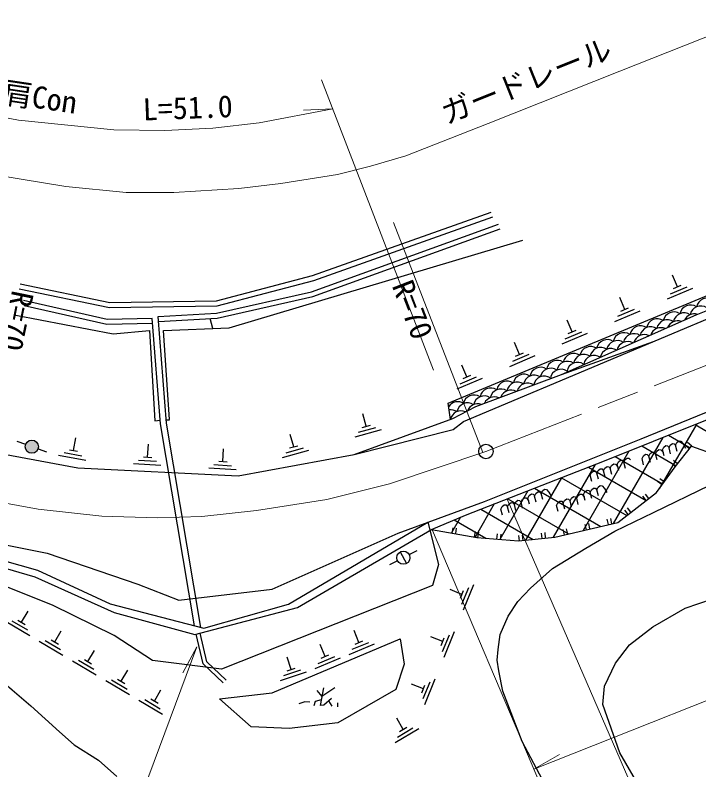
# Model space of a CAD drawing. Units: millimetres at full size, sheet at 1:1000; details may follow other scales. Extents: x 40000 to 680000, y 20000 to 380000.
# Drawn here: x 427703 to 484565, y 258970 to 321695 of the extents above; entities that cross this region are included whole.
import ezdxf
from ezdxf.enums import TextEntityAlignment as Align

# ---------------------------------------------------------------- set-up
doc = ezdxf.new("R2010")
doc.units = ezdxf.units.MM
doc.header["$LTSCALE"] = 1000
doc.linetypes.add('CHAIN', pattern=[18.5, 12, -1.5, 3.5, -1.5])
for name, color, linetype, lineweight in [('M-BGD', 7, 'Continuous', 25), ('M-BMK', 2, 'CHAIN', 13), ('M-BMK-SRVR', 3, 'Continuous', 25), ('M-STR-HTXT', 7, 'Continuous', 13)]:
    doc.layers.add(name, color=color, linetype=linetype, lineweight=lineweight)
doc.styles.add('ＭＳ ゴシック', font='')
doc.styles.get('ＭＳ ゴシック').set_extended_font_data('MS Gothic')

msp = doc.modelspace()

# ---------------------------------------------------------------- hatches: boundary and pattern name
at = {"layer": 'M-BGD'}
msp.add_hatch(color=256, dxfattribs=at).paths.add_polyline_path([(429619, 285643, -1), (428583, 286013, -1)])

# ---------------------------------------------------------------- linework, layer by layer
for p, q in [((463723, 289436), (497915, 303649)), ((482777, 299105), (482356, 300090)), ((482455, 298968), (483099, 299243)), ((481961, 298104), (484065, 299003)), ((482208, 298536), (483582, 299123)), ((478401, 297236), (477980, 298220)), ((478079, 297098), (478722, 297373)), ((477584, 296235), (479688, 297133)), ((477832, 296667), (479205, 297253)), ((444159, 295653), (443927, 296470)), ((474024, 295366), (473604, 296351)), ((473702, 295229), (474346, 295504)), ((473208, 294365), (475312, 295264)), ((473455, 294797), (474829, 295384)), ((469648, 293497), (469227, 294482)), ((473128, 291815), (480796, 294582)), ((469326, 293360), (469970, 293635)), ((468832, 292496), (470936, 293395)), ((469079, 292928), (470453, 293515)), ((465272, 291628), (464851, 292612)), ((464950, 291490), (465594, 291765)), ((464455, 290627), (466559, 291525)), ((464703, 291058), (466076, 291645)), ((463899, 288088), (463723, 289436)), ((456908, 287523), (456617, 288553)), ((439317, 287990), (439779, 288022)), ((440285, 288057), (440542, 288074)), ((456270, 287031), (457708, 287437)), ((456571, 287428), (457244, 287618)), ((484382, 287725), (481298, 282382)), ((484243, 287669), (488836, 285017)), ((450872, 285819), (450581, 286850)), ((455970, 286635), (458171, 287256)), ((482030, 286782), (483845, 285733)), ((428583, 286013), (427876, 286265)), ((432560, 285508), (432757, 286561)), ((438723, 284962), (438786, 286031)), ((481565, 286595), (477439, 279448)), ((483967, 285886), (483616, 286167)), ((429619, 285643), (430325, 285391)), ((432216, 285573), (432904, 285444)), ((444984, 284593), (445047, 285662)), ((449934, 284931), (452135, 285553)), ((450234, 285328), (451672, 285733)), ((450535, 285724), (451208, 285914)), ((478748, 285466), (474938, 278867)), ((479817, 285894), (482664, 284251)), ((483780, 285652), (483429, 285932)), ((431326, 285129), (433575, 284708)), ((431771, 285351), (433240, 285076)), ((438374, 284983), (439073, 284942)), ((477604, 285007), (481550, 282729)), ((437546, 284430), (439830, 284296)), ((437960, 284707), (439452, 284619)), ((444221, 284338), (445712, 284250)), ((444635, 284614), (445334, 284573)), ((475937, 284346), (472448, 278304)), ((482607, 284180), (482255, 284460)), ((482794, 284414), (482442, 284695)), ((443807, 284062), (446091, 283927)), ((475377, 284127), (480175, 281357)), ((473140, 283253), (470142, 278060)), ((473141, 283253), (478573, 280117)), ((481498, 282658), (481134, 282923)), ((481675, 282900), (481311, 283165)), ((470905, 282379), (476400, 279207)), ((470345, 282161), (468017, 278129)), ((480168, 281352), (479892, 281708)), ((480405, 281535), (480130, 281891)), ((467554, 281077), (465959, 278314)), ((468663, 281508), (473727, 278585)), ((466422, 280637), (470770, 278127)), ((478679, 280199), (478404, 280555)), ((478916, 280383), (478641, 280739)), ((464753, 279976), (463995, 278664)), ((477043, 279356), (476941, 279795)), ((477335, 279424), (477233, 279863)), ((464212, 279748), (466847, 278227)), ((475210, 278930), (475108, 279368)), ((475502, 278998), (475400, 279436)), ((464045, 278655), (464124, 279098)), ((464340, 278602), (464419, 279045)), ((465898, 278325), (465977, 278768)), ((466194, 278272), (466273, 278715)), ((467772, 278149), (467810, 278598)), ((468071, 278124), (468109, 278573)), ((471520, 278206), (471473, 278653)), ((471819, 278237), (471771, 278685)), ((473376, 278503), (473274, 278941)), ((473668, 278571), (473566, 279009)), ((469648, 278008), (469601, 278456)), ((469946, 278040), (469899, 278487)), ((459735, 277091), (460243, 276116)), ((460477, 276858), (461142, 277204)), ((459501, 276349), (458836, 276003)), ((464860, 272749), (465425, 274132)), ((464988, 272268), (465853, 274386)), ((464865, 273554), (463874, 273959)), ((464733, 273230), (464997, 273878)), ((428241, 271240), (428786, 272161)), ((426951, 271307), (428919, 270141)), ((427445, 271363), (428730, 270601)), ((427940, 271419), (428542, 271062)), ((431002, 269604), (431548, 270525)), ((456300, 269559), (455890, 270548)), ((463382, 268342), (464248, 270459)), ((430207, 269726), (431492, 268965)), ((430701, 269782), (431303, 269425)), ((463260, 269627), (462269, 270033)), ((463127, 269303), (463392, 269951)), ((463255, 268823), (463820, 270205)), ((429712, 269671), (431681, 268504)), ((453481, 268390), (453070, 269378)), ((455473, 268567), (457587, 269443)), ((455725, 268996), (457105, 269568)), ((455977, 269425), (456623, 269693)), ((433764, 267967), (434310, 268888)), ((453157, 268255), (453804, 268524)), ((432474, 268034), (434442, 266868)), ((432968, 268090), (434254, 267329)), ((433463, 268146), (434065, 267789)), ((450668, 267324), (450330, 268340)), ((452654, 267397), (454767, 268274)), ((452906, 267826), (454286, 268399)), ((436526, 266331), (437071, 267252)), ((450054, 266803), (451472, 267276)), ((450336, 267213), (451000, 267435)), ((449773, 266393), (451943, 267116)), ((435236, 266398), (437204, 265232)), ((435730, 266454), (437015, 265692)), ((436224, 266509), (436827, 266153)), ((461654, 265701), (460663, 266106)), ((461522, 265377), (461787, 266025)), ((461649, 264896), (462215, 266279)), ((461777, 264415), (462643, 266532)), ((439287, 264695), (439833, 265616)), ((452794, 265563), (453204, 265061)), ((453346, 265796), (453062, 264326)), ((454282, 265796), (453204, 265061)), ((437997, 264762), (439965, 263595)), ((438492, 264817), (439777, 264056)), ((438986, 264873), (439588, 264516)), ((453773, 264705), (454033, 264254)), ((454500, 264542), (454506, 264219)), ((459983, 262340), (459441, 263264)), ((459299, 261244), (461273, 262401)), ((459490, 261704), (460779, 262459)), ((459681, 262163), (460285, 262517))]:
    msp.add_line(p, q, dxfattribs=at)
for points in [[(350318, 293735), (360215, 294396), (369966, 294433), (384440, 292774), (390055, 291982), (396602, 290771), (403880, 289338), (417548, 286913), (432921, 284063), (446255, 283408), (455889, 285178), (464134, 287245), (464986, 287932), (490539, 298680), (503455, 303878), (512280, 307002), (521593, 311181), (539020, 317378), (548101, 320485)], [(414928, 279358), (415359, 279771), (423240, 278391), (430378, 276982), (437913, 274402), (441321, 273070), (449085, 273986), (459545, 278640), (466727, 281275), (479770, 286494), (493209, 291954), (505315, 296741), (512586, 299816), (523784, 303345), (529743, 305797), (540414, 309836), (547444, 312848), (552590, 313983), (561420, 315531)], [(396203, 283017), (408126, 280636), (414301, 279202), (418585, 278143), (429332, 275021), (435937, 272057), (442653, 270211), (451184, 272460), (462339, 278959), (465160, 280147), (470896, 282375), (476704, 284646), (484875, 287922), (502790, 294964), (512731, 299031), (523986, 302789), (535682, 307229), (545742, 311207), (553991, 313283), (561530, 314680)], [(462339, 278959), (466093, 278290), (469562, 277999), (472580, 278318), (477825, 279538), (481038, 282025), (482592, 284161), (483952, 285867), (485986, 285148), (488997, 285009), (492022, 285356), (495749, 286899), (498164, 288355), (501904, 290108), (505928, 291079), (511221, 292833), (526852, 297641), (546958, 304066), (554646, 305506), (562583, 306532)], [(467395, 304910), (452518, 299615), (444480, 297512), (435550, 297357), (428042, 298928)], [(467255, 305304), (452394, 300014), (444423, 297929), (435590, 297775), (428128, 299336)], [(439596, 296660), (444456, 296915), (452340, 298698), (467906, 304334)], [(439630, 296244), (444513, 296500), (452457, 298297), (468049, 303942)], [(440541, 288080), (440033, 295480), (445499, 295709), (469921, 303005)], [(455889, 285178), (464094, 288159), (466006, 289177), (473128, 291815), (484334, 296782), (498184, 302324)], [(439100, 296495), (435368, 296408), (428404, 297970)], [(439134, 296079), (435327, 295989), (428458, 297531)], [(427763, 296765), (435870, 295215), (438869, 295474), (439317, 287990)], [(479789, 257291), (478003, 260400), (476573, 264402), (476723, 265934), (477631, 267828), (478790, 269364), (480723, 270857), (483434, 272413), (486831, 273587), (498457, 277300), (507995, 280652), (518042, 284620), (524117, 287548), (533830, 290455), (541043, 292432), (558332, 296015), (563839, 296821)], [(442620, 270948), (439802, 287726), (439100, 296495)], [(443158, 270808), (440307, 287788), (439596, 296660)], [(482209, 285227), (482079, 285736), (482188, 285958), (482362, 286090), (482510, 286074), (482636, 285930)], [(482761, 285441), (482631, 285950), (482740, 286172), (482914, 286304), (483062, 286288), (483254, 286069), (483458, 285712)], [(481087, 284735), (480957, 285244), (481066, 285466), (481240, 285598), (481388, 285582), (481580, 285363), (481589, 285348)], [(481663, 285056), (481533, 285565), (481643, 285787), (481816, 285919), (481964, 285903), (482090, 285759)], [(478448, 284022), (478318, 284531), (478428, 284753), (478601, 284885), (478749, 284869), (478876, 284725)], [(479970, 284335), (479840, 284845), (479949, 285066), (480123, 285199), (480271, 285183), (480401, 285035)], [(480531, 284525), (480401, 285035), (480510, 285256), (480684, 285388), (480832, 285373), (480962, 285225)], [(476771, 283320), (476640, 283830), (476750, 284051), (476924, 284184), (477071, 284168), (477201, 284020)], [(477327, 283530), (477196, 284039), (477306, 284261), (477480, 284393), (477628, 284377), (477820, 284158), (477828, 284143)], [(477903, 283851), (477773, 284360), (477882, 284582), (478056, 284714), (478204, 284698), (478330, 284555)], [(475649, 282940), (475518, 283450), (475628, 283671), (475801, 283804), (475949, 283788), (476079, 283640)], [(476210, 283130), (476079, 283640), (476189, 283861), (476363, 283994), (476510, 283978), (476640, 283830)], [(473013, 255417), (469878, 261321), (468255, 265514), (467940, 267194), (467796, 268084), (467875, 268981), (468046, 270223), (468694, 271755), (469514, 272969), (470549, 274063), (472397, 275714), (475157, 277410), (477565, 278796), (480798, 280364), (485475, 282643)], [(471581, 281435), (471451, 281944), (471560, 282166), (471734, 282298), (471882, 282282), (472074, 282063), (472278, 281706)], [(475657, 281524), (475527, 282034), (475636, 282255), (475810, 282388), (475958, 282372), (476084, 282227)], [(476209, 281739), (476079, 282248), (476188, 282470), (476362, 282602), (476510, 282586), (476702, 282367), (476906, 282010)], [(470483, 281049), (470353, 281559), (470462, 281780), (470636, 281913), (470784, 281897), (470910, 281753)], [(471029, 281220), (470899, 281730), (471008, 281951), (471182, 282084), (471330, 282068), (471456, 281923)], [(473979, 280823), (473849, 281332), (473958, 281554), (474132, 281686), (474280, 281670), (474410, 281522)], [(474535, 281032), (474405, 281542), (474514, 281763), (474688, 281896), (474836, 281880), (475028, 281661), (475037, 281646)], [(475111, 281353), (474981, 281863), (475090, 282084), (475264, 282217), (475412, 282201), (475538, 282057)], [(468790, 280329), (468660, 280838), (468769, 281060), (468943, 281192), (469091, 281176), (469221, 281028)], [(469351, 280519), (469221, 281028), (469330, 281250), (469504, 281382), (469652, 281366), (469782, 281218)], [(469907, 280728), (469777, 281238), (469886, 281459), (470060, 281592), (470208, 281576), (470400, 281357), (470409, 281342)], [(472857, 280443), (472727, 280952), (472836, 281174), (473010, 281306), (473158, 281290), (473288, 281142)], [(473418, 280633), (473288, 281142), (473397, 281364), (473571, 281496), (473719, 281480), (473849, 281332)], [(468229, 280139), (468099, 280648), (468208, 280870), (468382, 281002), (468530, 280986), (468660, 280838)], [(462028, 279551), (462923, 276048), (462422, 274290), (444862, 267349), (439119, 268070), (435953, 270133), (430816, 272649), (422569, 275933), (417168, 277121), (414301, 279202)], [(414928, 279358), (419847, 278313), (429557, 275570), (435615, 272776), (443396, 270746), (450425, 272743), (462028, 279551)], [(396236, 275388), (399571, 274622), (403052, 274363), (410807, 272935), (415576, 271883), (418743, 270774), (421692, 269375), (424695, 267633), (426671, 266277), (429019, 264288), (431400, 262147), (432620, 261047), (434650, 259766), (436150, 258419)], [(445019, 266205), (443352, 267781), (442768, 270242)], [(445243, 266441), (443646, 267950), (443083, 270324)], [(453154, 264805), (452647, 264660), (452556, 264305)], [(454005, 264910), (453388, 264363), (453062, 264326)], [(452223, 264611), (451791, 264634), (451296, 264461)]]:
    msp.add_lwpolyline(points, dxfattribs=at)
msp.add_lwpolyline([(444694, 264863), (449087, 265380), (459712, 269871), (460050, 267765), (459374, 265659), (454543, 262877), (450507, 262400), (447327, 262539)], close=True, dxfattribs=at)
for centre in [(429101, 285828), (459989, 276604)]:
    msp.add_circle(centre, 550, dxfattribs=at)
for centre, start, end in [((485258, 297279), 56.40496, 168.69491), ((483873, 296703), 56.40496, 168.69491), ((484719, 296622), 56.40496, 168.69491), ((482487, 296128), 56.40496, 168.69491), ((483333, 296046), 56.40496, 168.69491), ((484179, 295965), 72.73742, 154.64039), ((481102, 295553), 56.40496, 168.69491), ((481948, 295471), 56.40496, 168.69491), ((482794, 295389), 69.83238, 157.97599), ((479717, 294978), 56.40496, 168.69491), ((480563, 294896), 56.40496, 168.69491), ((481409, 294814), 66.68652, 161.12185), ((478331, 294402), 56.40496, 168.69491), ((479177, 294321), 56.40496, 168.69491), ((480024, 294239), 63.69314, 164.11523), ((476946, 293827), 56.40496, 168.69491), ((477792, 293745), 56.40496, 168.69491), ((478638, 293664), 60.82481, 166.98356), ((474175, 292677), 56.40496, 168.69491), ((475561, 293252), 56.40496, 168.69491), ((476407, 293170), 56.40496, 168.69491), ((477253, 293088), 58.06063, 168.69491), ((472790, 292102), 56.40496, 168.69491), ((475022, 292595), 56.40496, 168.69491), ((475868, 292513), 56.40496, 168.69491), ((471405, 291526), 56.40496, 168.69491), ((472251, 291445), 56.40496, 168.69491), ((473636, 292020), 56.40496, 168.69491), ((474482, 291938), 56.40496, 168.69491), ((470020, 290951), 56.40496, 168.69491), ((470866, 290869), 56.40496, 168.69491), ((471712, 290787), 56.40496, 168.69491), ((473097, 291363), 56.40496, 168.69491), ((468634, 290376), 56.40496, 168.69491), ((469480, 290294), 56.40496, 168.69491), ((470326, 290212), 56.40496, 164.40293), ((467249, 289801), 56.40496, 168.69491), ((468095, 289719), 56.40496, 168.69491), ((468941, 289637), 60.95494, 159.68761), ((465864, 289225), 56.40496, 168.69491), ((466710, 289144), 56.40496, 168.69491), ((467556, 289062), 66.0308, 154.61175), ((464511, 288663), 56.40496, 146.36958), ((465322, 288567), 56.40496, 168.69491), ((466170, 288487), 71.61825, 158.52171), ((463934, 287991), 56.40496, 98.82352), ((464785, 287911), 65.03408, 168.69491)]:
    msp.add_arc(centre, 903, start, end, dxfattribs=at)
at = {"layer": 'M-BMK'}
msp.add_lwpolyline([(561014, 318670), (555369, 318005), (552826, 317636), (547213, 316489), (540753, 314643), (537432, 313469), (517674, 305471), (492022, 295265), (466855, 285433), (458838, 282749), (453613, 281445), (447783, 280536), (443231, 280019), (439529, 279925), (434910, 280062), (429615, 280641), (422841, 281849), (403169, 285965), (388040, 289110)], dxfattribs=at)
at = {"layer": 'M-BMK-SRVR'}
msp.add_circle((466855, 285433), 600, dxfattribs=at)
at = {"layer": 'M-STR-HTXT'}
for p, q in [((462497, 292176), (453194, 316323)), ((454124, 313910), (451672, 313791)), ((466591, 285345), (459170, 304461)), ((481447, 251944), (468623, 281467)), ((472506, 255154), (462403, 278858)), ((442824, 269194), (441655, 267035)), ((470852, 259035), (472986, 260250))]:
    msp.add_line(p, q, dxfattribs=at)
for points in [[(539616, 341081), (535675, 339927), (530466, 338053), (509887, 329706), (496901, 324542), (477990, 317047), (467051, 312694), (460199, 310000), (457266, 309146), (454513, 308457), (449807, 307698), (446306, 307291), (440892, 306966), (436944, 306954), (431927, 307454), (424291, 308711), (415476, 310445), (399215, 313726)], [(419710, 314550), (427974, 312977), (435905, 312168), (440154, 312109), (444140, 312297), (447996, 312744), (454124, 313910)], [(470852, 259035), (493770, 268130), (529120, 282167), (546063, 288819), (550304, 290228), (556269, 291851), (561829, 292952), (564298, 293271)], [(453276, 231832), (428996, 232054), (442824, 269194)]]:
    msp.add_lwpolyline(points, dxfattribs=at)

# ---------------------------------------------------------------- texts
at = {"layer": 'M-STR-HTXT', "style": 'ＭＳ ゴシック'}
for s, rotation, p in [('ガードレール', 21.839, (463790, 312094)), ('路肩Con', 351.533, (423970, 314238)), ('L=51.0', 2.226, (438379, 312384)), ('R=70', 291.167, (458500, 299011)), ('R=70', 258.476, (426932, 299011))]:
    msp.add_text(s, height=1833, rotation=rotation, dxfattribs=at).set_placement(p, align=Align.BOTTOM_LEFT)

doc.saveas('drawing.dxf')
